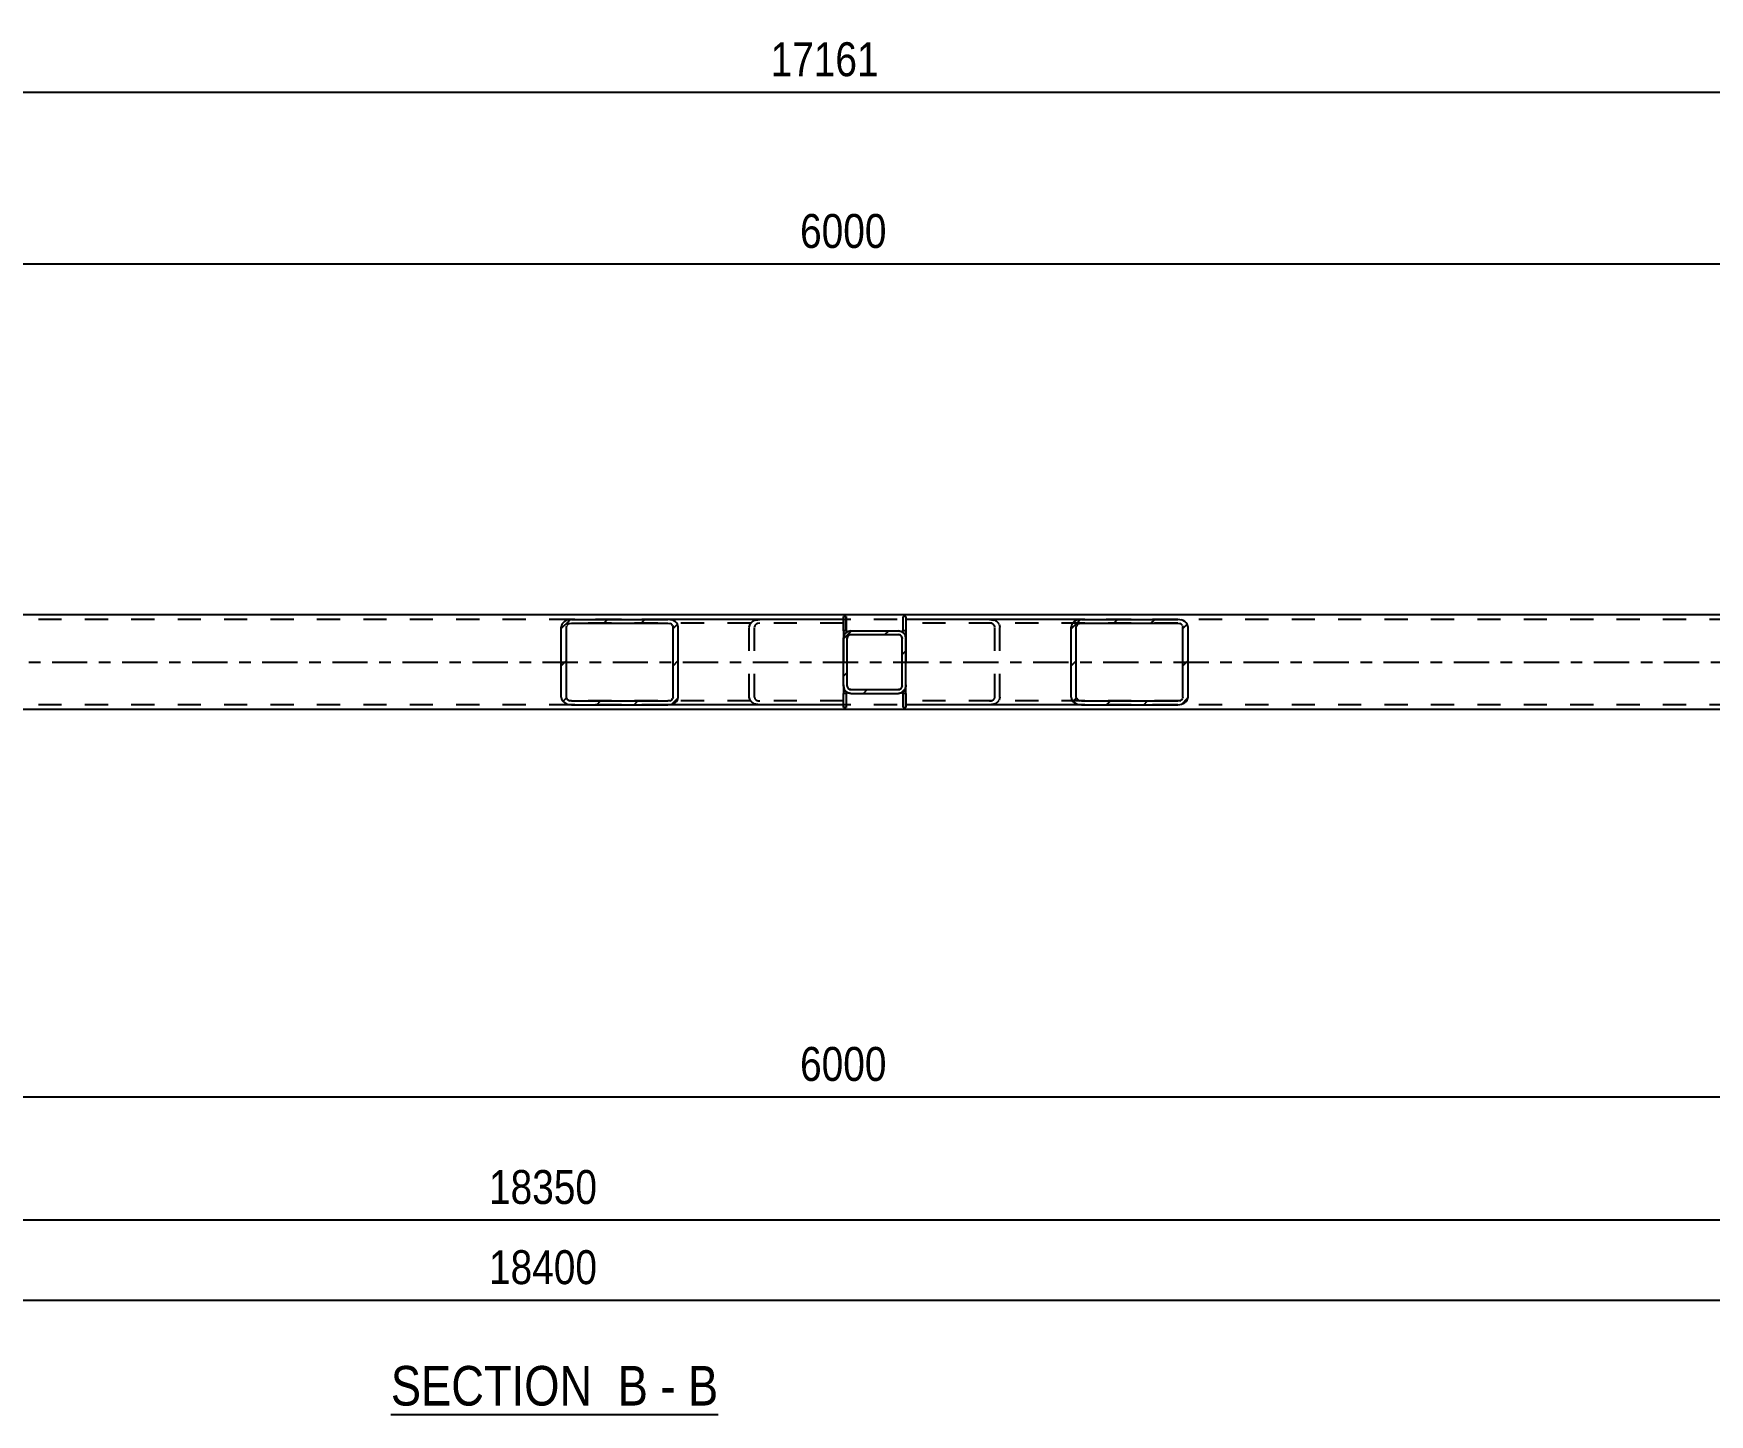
# Model space of a CAD drawing. Header units: millimetres. Extents: x -93 to 748, y -457 to 137.
# Drawn here: x 266.5 to 408.1, y -298.1 to -181.5 of the extents above; entities that cross this region are included whole.
import ezdxf

# ---------------------------------------------------------------- set-up
doc = ezdxf.new("R2010")
doc.units = ezdxf.units.MM
doc.linetypes.add('DXK_LINE_DOT2', pattern=[3.9198, 1.9599, -1.9599])
doc.linetypes.add('DXK_LINE_DOT3', pattern=[5.9187, 2.979, -0.9799, 0.9799, -0.9799])
doc.styles.add('Arial Narrow', font='ARIALN.TTF', dxfattribs={"height": 0.2})

# ---------------------------------------------------------------- blocks, each defined once
blk = doc.blocks.new('Unknown-761532223-13 - 5498')
at = {"color": 6, "linetype": 'Continuous'}
blk.add_line((296.72, -298.13), (324.37, -298.13), dxfattribs=at)
at = {"color": 0, "linetype": 'Continuous'}
for points in [[(314.83, -297.38), (314.83, -293.88), (296.72, -293.88), (296.72, -297.38)], [(318.44, -297.38), (318.44, -293.88), (315.88, -293.88), (315.88, -297.38)], [(320.76, -297.38), (320.76, -293.88), (319.49, -293.88), (319.49, -297.38)], [(324.37, -297.38), (324.37, -293.88), (321.81, -293.88), (321.81, -297.38)]]:
    blk.add_wipeout(points, dxfattribs=at)
at = {"color": 7, "linetype": 'Continuous', "style": 'Arial Narrow'}
for s, p in [('SECTION ', (296.72, -297.38)), ('B', (315.88, -297.38)), ('B', (321.81, -297.38)), ('-', (319.49, -297.38))]:
    blk.add_text(s, height=3.34, dxfattribs=at).set_placement(p)
blk = doc.blocks.new('Part-761532223-5512 - 5498')
at = {"color": 2, "linetype": 'Continuous'}
for p, q in [((671.78, -230.61), (-52.62, -230.61)), ((671.78, -238.61), (-52.62, -238.61))]:
    blk.add_line(p, q, dxfattribs=at)
at = {"color": 7, "linetype": 'DXK_LINE_DOT2'}
for p, q in [((676.58, -231.01), (-57.42, -231.01)), ((676.58, -238.21), (-57.42, -238.21))]:
    blk.add_line(p, q, dxfattribs=at)
at = {"color": 7, "linetype": 'DXK_LINE_DOT3'}
blk.add_line((-57.42, -234.61), (676.58, -234.61), dxfattribs=at)
blk = doc.blocks.new('Part-761532223-5686 - 5498')
at = {"linetype": 'Continuous'}
h = blk.add_hatch(dxfattribs=at)
h.set_pattern_fill('', scale=0.7, style=0, pattern_type=0)
h.set_pattern_definition([(45, (320.449, -238.161), (-1.57154, 1.57154), [])])
h.paths.add_polyline_path([(320.11, -238.21), (320.45, -238.16), (320.73, -238.02), (320.92, -237.81), (320.99, -237.57), (320.99, -231.65), (320.92, -231.4), (320.73, -231.2), (320.45, -231.06), (320.11, -231.01), (311.99, -231.01), (311.65, -231.06), (311.36, -231.2), (311.17, -231.4), (311.11, -231.65), (311.11, -237.57), (311.17, -237.81), (311.36, -238.02), (311.65, -238.16), (311.99, -238.21)])
h.paths.add_polyline_path([(311.82, -237.87), (311.68, -237.8), (311.58, -237.69), (311.55, -237.57), (311.55, -231.65), (311.58, -231.53), (311.68, -231.42), (311.82, -231.35), (311.99, -231.33), (320.11, -231.33), (320.28, -231.35), (320.42, -231.42), (320.52, -231.53), (320.55, -231.65), (320.55, -237.57), (320.52, -237.69), (320.42, -237.8), (320.28, -237.87), (320.11, -237.89), (311.99, -237.89)])
at = {"color": 2, "linetype": 'Continuous'}
for p, q in [((311.17, -231.4), (311.11, -231.65)), ((311.11, -237.57), (311.11, -231.65)), ((311.55, -231.65), (311.58, -231.53)), ((311.55, -237.57), (311.55, -231.65)), ((311.99, -231.01), (311.65, -231.06)), ((311.82, -231.35), (311.99, -231.33)), ((311.99, -231.01), (320.11, -231.01)), ((311.99, -231.33), (320.11, -231.33)), ((334.94, -231.01), (320.11, -231.01)), ((320.45, -231.06), (320.11, -231.01)), ((320.11, -231.33), (320.28, -231.35)), ((320.52, -231.53), (320.55, -231.65)), ((320.55, -237.57), (320.55, -231.65)), ((320.99, -231.65), (320.92, -231.4)), ((320.99, -237.57), (320.99, -231.65)), ((334.94, -231.97), (334.94, -232.61)), ((311.11, -237.57), (311.17, -237.81)), ((311.58, -237.69), (311.55, -237.57)), ((320.55, -237.57), (320.52, -237.69)), ((320.92, -237.81), (320.99, -237.57)), ((334.94, -236.61), (334.94, -237.25)), ((311.65, -238.16), (311.99, -238.21)), ((311.99, -237.89), (311.82, -237.87)), ((311.99, -237.89), (320.11, -237.89)), ((311.99, -238.21), (320.11, -238.21)), ((320.28, -237.87), (320.11, -237.89)), ((320.11, -238.21), (320.45, -238.16)), ((334.94, -238.21), (320.11, -238.21))]:
    blk.add_line(p, q, dxfattribs=at)
at = {"color": 7, "linetype": 'DXK_LINE_DOT2'}
for p, q in [((320.11, -231.01), (311.99, -231.01)), ((334.94, -231.33), (311.99, -231.33)), ((326.99, -231.65), (327.06, -231.4)), ((326.99, -237.57), (326.99, -231.65)), ((327.47, -231.53), (327.43, -231.65)), ((327.43, -237.57), (327.43, -231.65)), ((327.54, -231.06), (327.87, -231.01)), ((327.87, -231.33), (327.7, -231.35)), ((334.94, -231.01), (334.94, -231.97)), ((334.94, -232.61), (334.94, -236.61)), ((327.06, -237.81), (326.99, -237.57)), ((327.43, -237.57), (327.47, -237.69)), ((334.94, -237.57), (334.94, -237.25)), ((334.94, -238.21), (334.94, -237.57)), ((334.94, -237.89), (311.99, -237.89)), ((320.11, -238.21), (311.99, -238.21)), ((327.87, -238.21), (327.54, -238.16)), ((327.7, -237.87), (327.87, -237.89))]:
    blk.add_line(p, q, dxfattribs=at)
at = {"color": 2, "linetype": 'Continuous'}
for centre, radius, start, end in [((311.85, -231.83), 0.802, 104.5547, 147.5896), ((311.92, -231.74), 0.401, 104.5547, 147.5896), ((320.18, -231.74), 0.401, 32.4104, 75.4453), ((320.25, -231.83), 0.802, 32.4104, 75.4453), ((311.92, -237.48), 0.401, 212.4104, 255.4453), ((320.18, -237.48), 0.401, 284.5547, 327.5896), ((311.85, -237.38), 0.802, 212.4104, 255.4453), ((320.25, -237.38), 0.802, 284.5547, 327.5896)]:
    blk.add_arc(centre, radius, start, end, dxfattribs=at)
at = {"color": 7, "linetype": 'DXK_LINE_DOT2'}
for centre, radius, start, end in [((327.74, -231.83), 0.802, 104.5547, 147.5896), ((327.8, -231.74), 0.401, 104.5547, 147.5896), ((327.8, -237.48), 0.401, 212.4104, 255.4453), ((327.74, -237.38), 0.802, 212.4104, 255.4453)]:
    blk.add_arc(centre, radius, start, end, dxfattribs=at)
blk = doc.blocks.new('Part-761532223-5702 - 5498')
at = {"linetype": 'Continuous'}
h = blk.add_hatch(dxfattribs=at)
h.set_pattern_fill('', scale=0.7, style=0, pattern_type=0)
h.set_pattern_definition([(45, (339.8227, -237.201), (-1.57154, 1.57154), [])])
h.paths.add_polyline_path([(339.58, -237.25), (339.82, -237.2), (340.03, -237.06), (340.17, -236.85), (340.22, -236.61), (340.22, -232.61), (340.17, -232.36), (340.03, -232.16), (339.82, -232.02), (339.58, -231.97), (335.58, -231.97), (335.33, -232.02), (335.13, -232.16), (334.99, -232.36), (334.94, -232.61), (334.94, -236.61), (334.99, -236.85), (335.13, -237.06), (335.33, -237.2), (335.58, -237.25)])
h.paths.add_polyline_path([(335.46, -236.91), (335.35, -236.84), (335.28, -236.73), (335.26, -236.61), (335.26, -232.61), (335.28, -232.49), (335.35, -232.38), (335.46, -232.31), (335.58, -232.29), (339.58, -232.29), (339.7, -232.31), (339.8, -232.38), (339.87, -232.49), (339.9, -232.61), (339.9, -236.61), (339.87, -236.73), (339.8, -236.84), (339.7, -236.91), (339.58, -236.93), (335.58, -236.93)])
at = {"color": 7, "linetype": 'DXK_LINE_DOT2'}
for p, q in [((335.33, -232.02), (335.58, -231.97)), ((335.58, -231.97), (339.58, -231.97)), ((339.58, -231.97), (339.82, -232.02)), ((334.94, -232.61), (334.99, -232.36)), ((334.94, -236.61), (334.94, -232.61)), ((335.28, -232.49), (335.26, -232.61)), ((335.26, -236.61), (335.26, -232.61)), ((335.58, -232.29), (335.46, -232.31)), ((335.58, -232.29), (339.58, -232.29)), ((339.7, -232.31), (339.58, -232.29)), ((339.9, -232.61), (339.87, -232.49)), ((339.9, -236.61), (339.9, -232.61)), ((340.17, -232.36), (340.22, -232.61)), ((340.22, -236.61), (340.22, -232.61)), ((334.99, -236.85), (334.94, -236.61)), ((335.26, -236.61), (335.28, -236.73)), ((335.58, -237.25), (335.33, -237.2)), ((335.46, -236.91), (335.58, -236.93)), ((335.58, -236.93), (339.58, -236.93)), ((335.58, -237.25), (339.58, -237.25)), ((339.58, -236.93), (339.7, -236.91)), ((339.82, -237.2), (339.58, -237.25)), ((339.87, -236.73), (339.9, -236.61)), ((340.22, -236.61), (340.17, -236.85))]:
    blk.add_line(p, q, dxfattribs=at)
at = {"color": 2, "linetype": 'Continuous'}
for p, q in [((335.58, -231.97), (335.33, -232.02)), ((335.58, -231.97), (339.58, -231.97)), ((339.82, -232.02), (339.58, -231.97)), ((334.99, -232.36), (334.94, -232.61)), ((334.94, -236.61), (334.94, -232.61)), ((335.26, -232.61), (335.28, -232.49)), ((335.26, -236.61), (335.26, -232.61)), ((335.46, -232.31), (335.58, -232.29)), ((335.58, -232.29), (339.58, -232.29)), ((339.58, -232.29), (339.7, -232.31)), ((339.87, -232.49), (339.9, -232.61)), ((339.9, -236.61), (339.9, -232.61)), ((340.22, -232.61), (340.17, -232.36)), ((340.22, -236.61), (340.22, -232.61)), ((334.94, -236.61), (334.99, -236.85)), ((335.28, -236.73), (335.26, -236.61)), ((335.33, -237.2), (335.58, -237.25)), ((335.58, -236.93), (335.46, -236.91)), ((335.58, -236.93), (339.58, -236.93)), ((335.58, -237.25), (339.58, -237.25)), ((339.7, -236.91), (339.58, -236.93)), ((339.58, -237.25), (339.82, -237.2)), ((339.9, -236.61), (339.87, -236.73)), ((340.17, -236.85), (340.22, -236.61))]:
    blk.add_line(p, q, dxfattribs=at)
at = {"color": 7, "linetype": 'DXK_LINE_DOT2'}
for centre, radius, start, end in [((335.58, -232.61), 0.64, 112.5, 157.5), ((339.58, -232.61), 0.64, 22.5, 67.5), ((335.58, -232.61), 0.32, 112.5, 157.5), ((339.58, -232.61), 0.32, 22.5, 67.5), ((335.58, -236.61), 0.64, 202.5, 247.5), ((335.58, -236.61), 0.32, 202.5, 247.5), ((339.58, -236.61), 0.32, 292.5, 337.5), ((339.58, -236.61), 0.64, 292.5, 337.5)]:
    blk.add_arc(centre, radius, start, end, dxfattribs=at)
at = {"color": 2, "linetype": 'Continuous'}
for centre, radius, start, end in [((335.58, -232.61), 0.64, 112.5, 157.5), ((339.58, -232.61), 0.64, 22.5, 67.5), ((335.58, -232.61), 0.32, 112.5, 157.5), ((339.58, -232.61), 0.32, 22.5, 67.5), ((335.58, -236.61), 0.64, 202.5, 247.5), ((335.58, -236.61), 0.32, 202.5, 247.5), ((339.58, -236.61), 0.32, 292.5, 337.5), ((339.58, -236.61), 0.64, 292.5, 337.5)]:
    blk.add_arc(centre, radius, start, end, dxfattribs=at)
blk = doc.blocks.new('Part-761532223-5710 - 5498')
at = {"linetype": 'Continuous'}
h = blk.add_hatch(dxfattribs=at)
h.set_pattern_fill('', scale=0.7, style=0, pattern_type=0)
h.set_pattern_definition([(45, (363.5056, -238.161), (-1.57154, 1.57154), [])])
h.paths.add_polyline_path([(363.17, -238.21), (363.51, -238.16), (363.79, -238.02), (363.98, -237.81), (364.05, -237.57), (364.05, -231.65), (363.98, -231.4), (363.79, -231.2), (363.51, -231.06), (363.17, -231.01), (355.04, -231.01), (354.71, -231.06), (354.42, -231.2), (354.23, -231.4), (354.16, -231.65), (354.16, -237.57), (354.23, -237.81), (354.42, -238.02), (354.71, -238.16), (355.04, -238.21)])
h.paths.add_polyline_path([(354.87, -237.87), (354.73, -237.8), (354.64, -237.69), (354.6, -237.57), (354.6, -231.65), (354.64, -231.53), (354.73, -231.42), (354.87, -231.35), (355.04, -231.33), (363.17, -231.33), (363.34, -231.35), (363.48, -231.42), (363.58, -231.53), (363.61, -231.65), (363.61, -237.57), (363.58, -237.69), (363.48, -237.8), (363.34, -237.87), (363.17, -237.89), (355.04, -237.89)])
at = {"color": 2, "linetype": 'Continuous'}
for p, q in [((355.04, -231.01), (340.22, -231.01)), ((340.22, -231.97), (340.22, -232.61)), ((354.23, -231.4), (354.16, -231.65)), ((354.16, -237.57), (354.16, -231.65)), ((354.6, -231.65), (354.64, -231.53)), ((354.6, -237.57), (354.6, -231.65)), ((355.04, -231.01), (354.71, -231.06)), ((354.87, -231.35), (355.04, -231.33)), ((355.04, -231.01), (363.17, -231.01)), ((355.04, -231.33), (363.17, -231.33)), ((363.51, -231.06), (363.17, -231.01)), ((363.17, -231.33), (363.34, -231.35)), ((363.58, -231.53), (363.61, -231.65)), ((363.61, -237.57), (363.61, -231.65)), ((364.05, -231.65), (363.98, -231.4)), ((364.05, -237.57), (364.05, -231.65)), ((340.22, -237.25), (340.22, -236.61)), ((354.16, -237.57), (354.23, -237.81)), ((354.64, -237.69), (354.6, -237.57)), ((363.61, -237.57), (363.58, -237.69)), ((363.98, -237.81), (364.05, -237.57)), ((355.04, -238.21), (340.22, -238.21)), ((354.71, -238.16), (355.04, -238.21)), ((355.04, -237.89), (354.87, -237.87)), ((355.04, -237.89), (363.17, -237.89)), ((355.04, -238.21), (363.17, -238.21)), ((363.34, -237.87), (363.17, -237.89)), ((363.17, -238.21), (363.51, -238.16))]:
    blk.add_line(p, q, dxfattribs=at)
at = {"color": 7, "linetype": 'DXK_LINE_DOT2'}
for p, q in [((340.22, -231.01), (340.22, -231.97)), ((363.17, -231.33), (340.22, -231.33)), ((347.28, -231.01), (347.62, -231.06)), ((347.45, -231.35), (347.28, -231.33)), ((347.72, -231.65), (347.69, -231.53)), ((347.72, -237.57), (347.72, -231.65)), ((348.1, -231.4), (348.16, -231.65)), ((348.16, -237.57), (348.16, -231.65)), ((363.17, -231.01), (355.04, -231.01)), ((340.22, -232.61), (340.22, -236.61)), ((340.22, -237.57), (340.22, -237.25)), ((340.22, -238.21), (340.22, -237.57)), ((347.69, -237.69), (347.72, -237.57)), ((348.16, -237.57), (348.1, -237.81)), ((363.17, -237.89), (340.22, -237.89)), ((347.28, -237.89), (347.45, -237.87)), ((347.62, -238.16), (347.28, -238.21)), ((363.17, -238.21), (355.04, -238.21))]:
    blk.add_line(p, q, dxfattribs=at)
for centre, radius, start, end in [((347.35, -231.74), 0.401, 32.4104, 75.4453), ((347.42, -231.83), 0.802, 32.4104, 75.4453), ((347.35, -237.48), 0.401, 284.5547, 327.5896), ((347.42, -237.38), 0.802, 284.5547, 327.5896)]:
    blk.add_arc(centre, radius, start, end, dxfattribs=at)
at = {"color": 2, "linetype": 'Continuous'}
for centre, radius, start, end in [((354.91, -231.83), 0.802, 104.5547, 147.5896), ((354.98, -231.74), 0.401, 104.5547, 147.5896), ((363.24, -231.74), 0.401, 32.4104, 75.4453), ((363.3, -231.83), 0.802, 32.4104, 75.4453), ((354.98, -237.48), 0.401, 212.4104, 255.4453), ((363.24, -237.48), 0.401, 284.5547, 327.5896), ((354.91, -237.38), 0.802, 212.4104, 255.4453), ((363.3, -237.38), 0.802, 284.5547, 327.5896)]:
    blk.add_arc(centre, radius, start, end, dxfattribs=at)
blk = doc.blocks.new('Part-761532223-5762 - 5498')
at = {"color": 2, "linetype": 'Continuous'}
for p, q in [((334.94, -231.97), (334.94, -230.77)), ((334.94, -230.77), (335.18, -230.77)), ((335.18, -231.97), (334.94, -231.97)), ((335.18, -230.77), (335.18, -231.97)), ((335.18, -231.97), (335.18, -230.77))]:
    blk.add_line(p, q, dxfattribs=at)
at = {"color": 7, "linetype": 'DXK_LINE_DOT2'}
for p, q in [((334.94, -231.97), (334.94, -230.77)), ((335.18, -230.77), (335.18, -230.77)), ((335.18, -231.97), (335.18, -231.97))]:
    blk.add_line(p, q, dxfattribs=at)
blk = doc.blocks.new('Part-761532223-9364 - 5498')
at = {"color": 2, "linetype": 'Continuous'}
for p, q in [((339.98, -237.25), (339.98, -237.25)), ((339.98, -238.45), (339.98, -237.25)), ((340.22, -237.25), (339.98, -237.25)), ((340.22, -237.25), (340.22, -237.25)), ((340.22, -237.25), (340.22, -238.45)), ((339.98, -238.45), (339.98, -238.45)), ((339.98, -238.45), (340.22, -238.45)), ((340.22, -238.45), (340.22, -238.45))]:
    blk.add_line(p, q, dxfattribs=at)
at = {"color": 7, "linetype": 'DXK_LINE_DOT2'}
for p, q in [((339.98, -238.45), (339.98, -237.25)), ((340.22, -238.45), (340.22, -237.25))]:
    blk.add_line(p, q, dxfattribs=at)
blk = doc.blocks.new('Part-761532223-9365 - 5498')
at = {"color": 2, "linetype": 'Continuous'}
for p, q in [((339.98, -230.77), (339.98, -230.77)), ((340.22, -230.77), (339.98, -230.77)), ((339.98, -231.97), (339.98, -230.77)), ((339.98, -231.97), (339.98, -231.97)), ((340.22, -231.97), (339.98, -231.97)), ((340.22, -230.77), (340.22, -230.77)), ((340.22, -230.77), (340.22, -231.97)), ((340.22, -231.97), (340.22, -231.97))]:
    blk.add_line(p, q, dxfattribs=at)
at = {"color": 7, "linetype": 'DXK_LINE_DOT2'}
for p, q in [((339.98, -231.97), (339.98, -230.77)), ((340.22, -230.77), (340.22, -231.97))]:
    blk.add_line(p, q, dxfattribs=at)
blk = doc.blocks.new('Part-761532223-9372 - 5498')
at = {"color": 2, "linetype": 'Continuous'}
for p, q in [((334.94, -238.45), (334.94, -237.25)), ((335.18, -237.25), (334.94, -237.25)), ((335.18, -237.25), (335.18, -238.45)), ((335.18, -237.25), (335.18, -238.45)), ((335.18, -238.45), (334.94, -238.45))]:
    blk.add_line(p, q, dxfattribs=at)
at = {"color": 7, "linetype": 'DXK_LINE_DOT2'}
for p, q in [((334.94, -238.45), (334.94, -237.25)), ((335.18, -237.25), (335.18, -237.25)), ((335.18, -238.45), (335.18, -238.45))]:
    blk.add_line(p, q, dxfattribs=at)
blk = doc.blocks.new('StraightDimension-761532223-26672 - 5498')
at = {"color": 7, "linetype": 'Continuous'}
blk.add_line((214.94, -200.99), (454.94, -200.99), dxfattribs=at)
at = {"color": 0}
blk.add_wipeout([(339.19, -200.24), (339.19, -196.04), (330.68, -196.04), (330.68, -200.24)], dxfattribs=at)
at = {"color": 3, "style": 'Arial Narrow'}
blk.add_text('6000', height=2.863, dxfattribs=at).set_placement((331.28, -199.64))
blk = doc.blocks.new('StraightDimension-761532223-5809 - 5498')
at = {"color": 7, "linetype": 'Continuous'}
blk.add_line((214.94, -271.32), (454.94, -271.32), dxfattribs=at)
at = {"color": 0}
blk.add_wipeout([(339.19, -270.57), (339.19, -266.37), (330.68, -266.37), (330.68, -270.57)], dxfattribs=at)
at = {"color": 3, "style": 'Arial Narrow'}
blk.add_text('6000', height=2.863, dxfattribs=at).set_placement((331.28, -269.97))
blk = doc.blocks.new('StraightDimension-761532223-15984 - 5498')
at = {"color": 7, "linetype": 'Continuous'}
blk.add_line((-9.86, -186.49), (676.58, -186.49), dxfattribs=at)
at = {"color": 0}
blk.add_wipeout([(338.53, -185.74), (338.53, -181.54), (328.19, -181.54), (328.19, -185.74)], dxfattribs=at)
at = {"color": 3, "style": 'Arial Narrow'}
blk.add_text('17161', height=2.863, dxfattribs=at).set_placement((328.79, -185.14))
blk = doc.blocks.new('StraightDimension-761532223-26743 - 5498')
at = {"color": 7, "linetype": 'Continuous'}
blk.add_line((-57.42, -281.71), (676.58, -281.71), dxfattribs=at)
at = {"color": 0}
blk.add_wipeout([(314.75, -280.96), (314.75, -276.76), (304.41, -276.76), (304.41, -280.96)], dxfattribs=at)
at = {"color": 3, "style": 'Arial Narrow'}
blk.add_text('18350', height=2.863, dxfattribs=at).set_placement((305.01, -280.36))
blk = doc.blocks.new('StraightDimension-761532223-26809 - 5498')
at = {"color": 7, "linetype": 'Continuous'}
blk.add_line((-58.42, -288.48), (677.58, -288.48), dxfattribs=at)
at = {"color": 0}
blk.add_wipeout([(314.75, -287.73), (314.75, -283.53), (304.41, -283.53), (304.41, -287.73)], dxfattribs=at)
at = {"color": 3, "style": 'Arial Narrow'}
blk.add_text('18400', height=2.863, dxfattribs=at).set_placement((305.01, -287.13))

msp = doc.modelspace()

# ---------------------------------------------------------------- block references
for name in ['StraightDimension-761532223-26672 - 5498', 'Part-761532223-5512 - 5498', 'Part-761532223-5686 - 5498', 'Part-761532223-5762 - 5498', 'Part-761532223-5702 - 5498', 'Part-761532223-9365 - 5498', 'Part-761532223-5710 - 5498', 'Part-761532223-9372 - 5498', 'Part-761532223-9364 - 5498', 'StraightDimension-761532223-5809 - 5498', 'Unknown-761532223-13 - 5498']:
    msp.add_blockref(name, (0, 0))

# ---------------------------------------------------------------- next in the draw order: block references
for name in ['StraightDimension-761532223-15984 - 5498', 'StraightDimension-761532223-26743 - 5498']:
    msp.add_blockref(name, (0, 0))

# ---------------------------------------------------------------- next in the draw order: block references
msp.add_blockref('StraightDimension-761532223-26809 - 5498', (0, 0))

doc.saveas('drawing.dxf')
